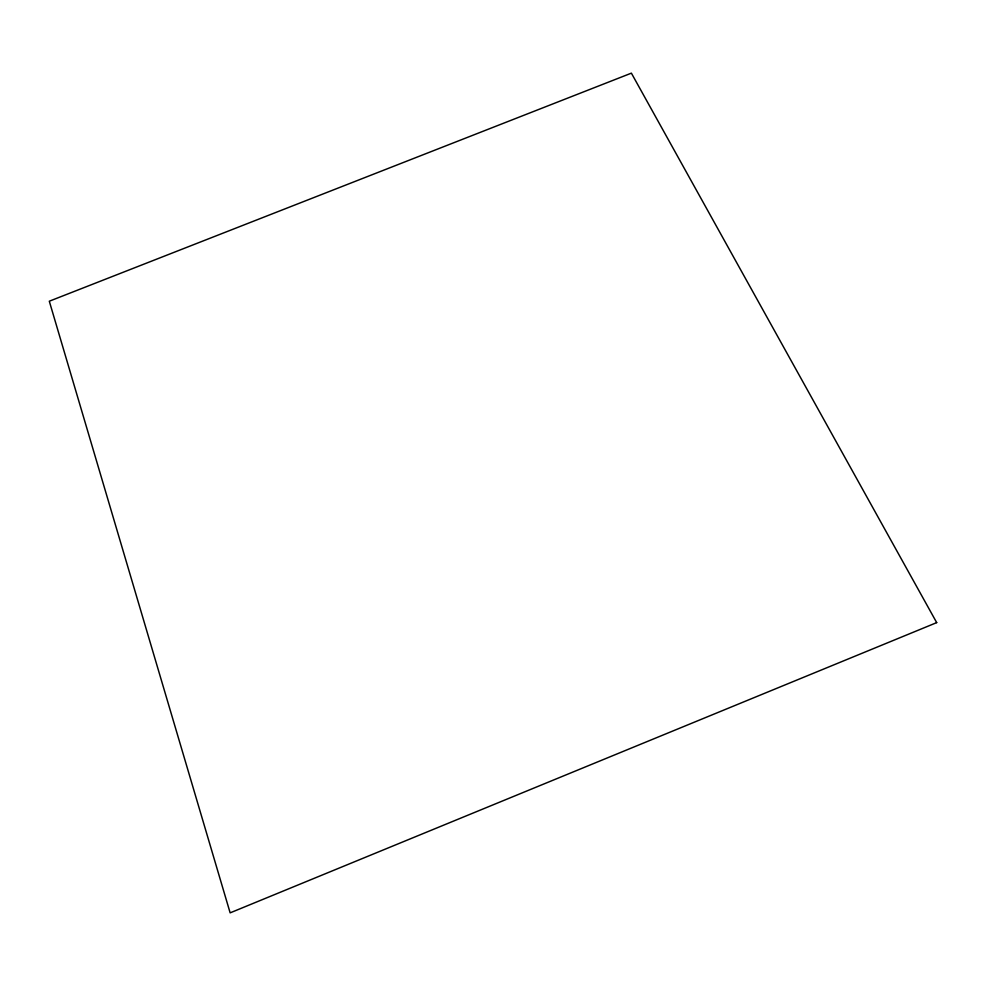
<?xml version="1.0" encoding="UTF-8"?>
<svg xmlns="http://www.w3.org/2000/svg" width="986" height="986" viewBox="0 0 986 986"><rect width="100%" height="100%" fill="white"/><g stroke="black" fill="none" stroke-linecap="round" stroke-linejoin="round"><path stroke-width="1.48" d="M936.7 622.622L230.145 912.851L49.3 301.211L631.385 73.149L936.7 622.622"/></g></svg>
